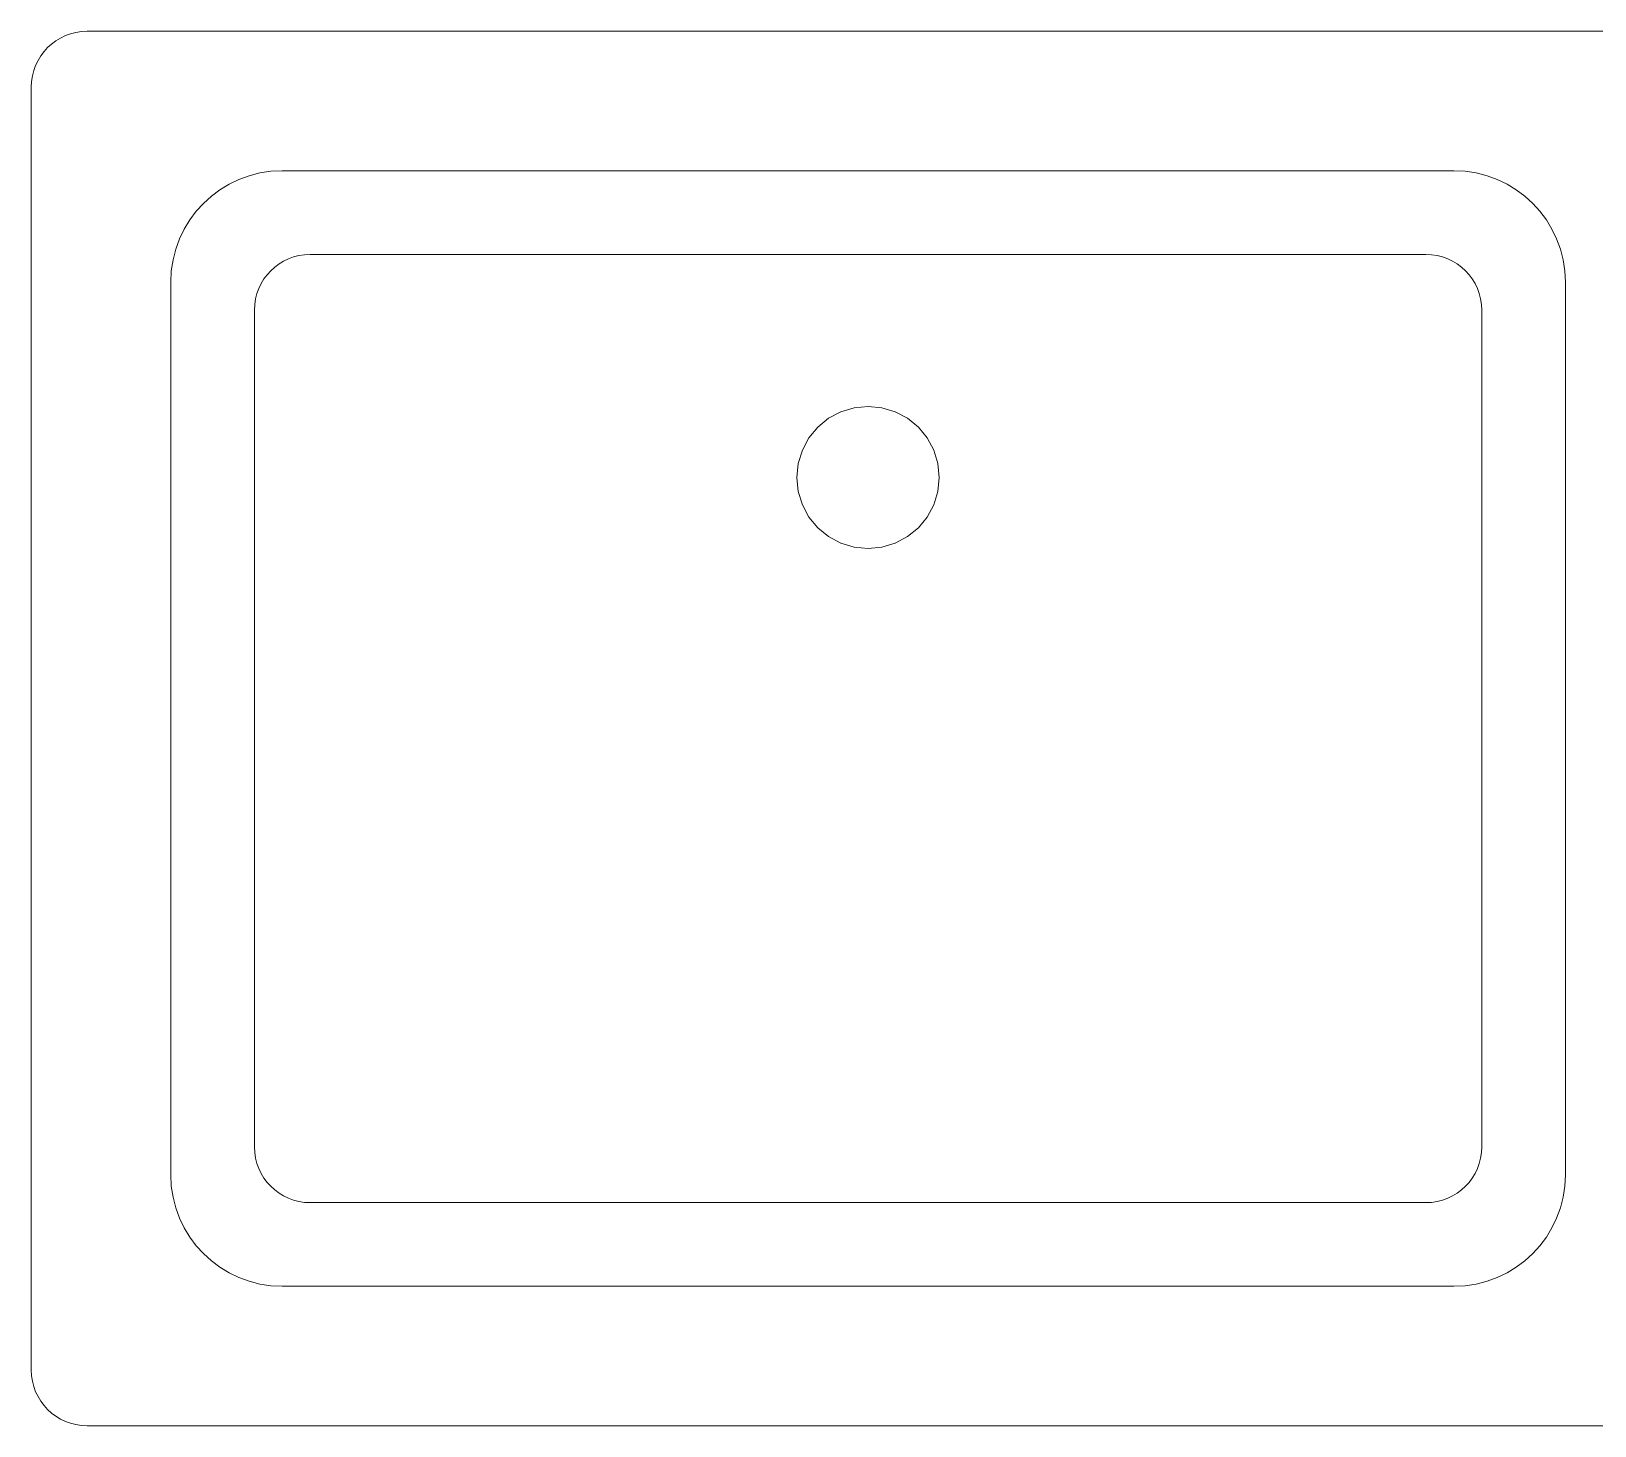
# Model space of a CAD drawing. Header units: centimetres. Extents: x 146 to 567, y 406 to 806.
# Drawn here: x 316.7 to 372.8, y 653.1 to 703.1 of the extents above; entities that cross this region are included whole.
import ezdxf

# ---------------------------------------------------------------- set-up
doc = ezdxf.new("R2010")
doc.units = ezdxf.units.CM
doc.header["$LTSCALE"] = 6.35
doc.layers.get('0').update_dxf_attribs({"lineweight": 18})

# ---------------------------------------------------------------- blocks, each defined once
blk = doc.blocks.new('Group-8')
for p, q in [((419.786, 701.197), (318.694, 701.197)), ((316.694, 699.197), (316.694, 653.197)), ((367.694, 696.197), (325.694, 696.197)), ((366.694, 693.197), (326.694, 693.197)), ((321.694, 692.197), (321.694, 660.197)), ((371.694, 660.197), (371.694, 692.197)), ((324.694, 691.197), (324.694, 661.197)), ((368.694, 661.197), (368.694, 691.197)), ((326.694, 659.197), (366.694, 659.197)), ((325.694, 656.197), (367.694, 656.197)), ((318.694, 651.197), (419.786, 651.197))]:
    blk.add_line(p, q)
for points in [[(349.245, 685.197, 300), (349.196, 684.7, 300), (349.051, 684.221, 300), (348.815, 683.78, 300), (348.498, 683.394, 300), (348.111, 683.076, 300), (347.67, 682.841, 300), (347.192, 682.696, 300), (346.694, 682.647, 300), (346.196, 682.696, 300), (345.718, 682.841, 300), (345.277, 683.076, 300), (344.89, 683.394, 300), (344.573, 683.78, 300), (344.337, 684.221, 300), (344.192, 684.7, 300), (344.143, 685.197, 300), (344.192, 685.695, 300), (344.337, 686.174, 300), (344.573, 686.615, 300), (344.89, 687.001, 300), (345.277, 687.319, 300), (345.718, 687.554, 300), (346.196, 687.699, 300), (346.694, 687.748, 300), (347.192, 687.699, 300), (347.67, 687.554, 300), (348.111, 687.319, 300), (348.498, 687.001, 300), (348.815, 686.615, 300), (349.051, 686.174, 300), (349.196, 685.695, 300), (349.245, 685.197, 300)], [(349.245, 685.197, 0), (349.196, 684.7, 0), (349.051, 684.221, 0), (348.815, 683.78, 0), (348.498, 683.394, 0), (348.111, 683.076, 0), (347.67, 682.841, 0), (347.192, 682.696, 0), (346.694, 682.647, 0), (346.196, 682.696, 0), (345.718, 682.841, 0), (345.277, 683.076, 0), (344.89, 683.394, 0), (344.573, 683.78, 0), (344.337, 684.221, 0), (344.192, 684.7, 0), (344.143, 685.197, 0), (344.192, 685.695, 0), (344.337, 686.174, 0), (344.573, 686.615, 0), (344.89, 687.001, 0), (345.277, 687.319, 0), (345.718, 687.554, 0), (346.196, 687.699, 0), (346.694, 687.748, 0), (347.192, 687.699, 0), (347.67, 687.554, 0), (348.111, 687.319, 0), (348.498, 687.001, 0), (348.815, 686.615, 0), (349.051, 686.174, 0), (349.196, 685.695, 0), (349.245, 685.197, 0)]]:
    blk.add_polyline3d(points)
for centre, radius, start, end in [((318.694, 699.197), 2, 90, 180), ((325.694, 692.197), 4, 90, 180), ((367.694, 692.197), 4, 0, 90), ((326.694, 691.197), 2, 90, 180), ((366.694, 691.197), 2, 0, 90), ((326.694, 661.197), 2, 180, 270), ((366.694, 661.197), 2, 270, 0), ((325.694, 660.197), 4, 180, 270), ((367.694, 660.197), 4, 270, 0), ((318.694, 653.197), 2, 180, 270)]:
    blk.add_arc(centre, radius, start, end)
for points in [[(346.196, 687.699), (346.196, 687.699, 300), (346.694, 687.748, 300), (346.694, 687.748)], [(346.694, 687.748), (346.694, 687.748, 300), (347.192, 687.699, 300), (347.192, 687.699)], [(344.89, 687.001), (344.89, 687.001, 300), (345.277, 687.319, 300), (345.277, 687.319)], [(345.277, 687.319), (345.277, 687.319, 300), (345.718, 687.554, 300), (345.718, 687.554)], [(345.718, 687.554), (345.718, 687.554, 300), (346.196, 687.699, 300), (346.196, 687.699)], [(347.192, 687.699), (347.192, 687.699, 300), (347.67, 687.554, 300), (347.67, 687.554)], [(347.67, 687.554), (347.67, 687.554, 300), (348.111, 687.319, 300), (348.111, 687.319)], [(348.111, 687.319), (348.111, 687.319, 300), (348.498, 687.001, 300), (348.498, 687.001)], [(344.573, 686.615), (344.573, 686.615, 300), (344.89, 687.001, 300), (344.89, 687.001)], [(348.498, 687.001), (348.498, 687.001, 300), (348.815, 686.615, 300), (348.815, 686.615)], [(344.192, 685.695), (344.192, 685.695, 300), (344.337, 686.174, 300), (344.337, 686.174)], [(344.337, 686.174), (344.337, 686.174, 300), (344.573, 686.615, 300), (344.573, 686.615)], [(348.815, 686.615), (348.815, 686.615, 300), (349.051, 686.174, 300), (349.051, 686.174)], [(349.051, 686.174), (349.051, 686.174, 300), (349.196, 685.695, 300), (349.196, 685.695)], [(344.143, 685.197), (344.143, 685.197, 300), (344.192, 685.695, 300), (344.192, 685.695)], [(349.196, 685.695), (349.196, 685.695, 300), (349.245, 685.197, 300), (349.245, 685.197)], [(344.192, 684.7), (344.192, 684.7, 300), (344.143, 685.197, 300), (344.143, 685.197)], [(349.245, 685.197), (349.245, 685.197, 300), (349.196, 684.7, 300), (349.196, 684.7)], [(344.337, 684.221), (344.337, 684.221, 300), (344.192, 684.7, 300), (344.192, 684.7)], [(349.196, 684.7), (349.196, 684.7, 300), (349.051, 684.221, 300), (349.051, 684.221)], [(344.573, 683.78), (344.573, 683.78, 300), (344.337, 684.221, 300), (344.337, 684.221)], [(349.051, 684.221), (349.051, 684.221, 300), (348.815, 683.78, 300), (348.815, 683.78)], [(344.89, 683.394), (344.89, 683.394, 300), (344.573, 683.78, 300), (344.573, 683.78)], [(345.277, 683.076), (345.277, 683.076, 300), (344.89, 683.394, 300), (344.89, 683.394)], [(348.498, 683.394), (348.498, 683.394, 300), (348.111, 683.076, 300), (348.111, 683.076)], [(348.815, 683.78), (348.815, 683.78, 300), (348.498, 683.394, 300), (348.498, 683.394)], [(345.718, 682.841), (345.718, 682.841, 300), (345.277, 683.076, 300), (345.277, 683.076)], [(346.196, 682.696), (346.196, 682.696, 300), (345.718, 682.841, 300), (345.718, 682.841)], [(347.67, 682.841), (347.67, 682.841, 300), (347.192, 682.696, 300), (347.192, 682.696)], [(348.111, 683.076), (348.111, 683.076, 300), (347.67, 682.841, 300), (347.67, 682.841)], [(346.694, 682.647), (346.694, 682.647, 300), (346.196, 682.696, 300), (346.196, 682.696)], [(347.192, 682.696), (347.192, 682.696, 300), (346.694, 682.647, 300), (346.694, 682.647)]]:
    blk.add_3dface(points)

msp = doc.modelspace()

# ---------------------------------------------------------------- block references
at = {"color": 7}
msp.add_blockref('Group-8', (0.025, 1.854526), dxfattribs=at)

doc.saveas('drawing.dxf')
